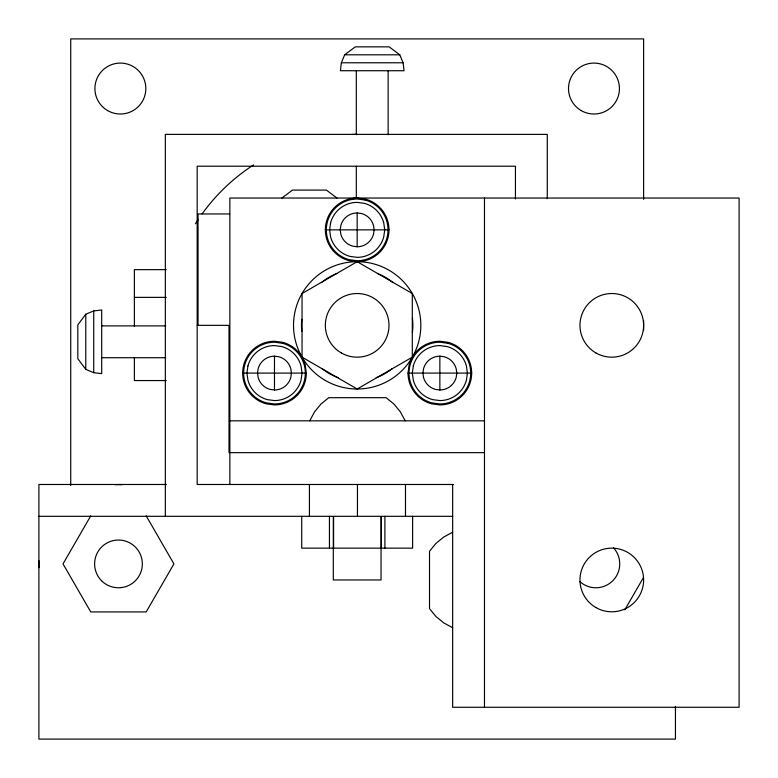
<?xml version="1.0" encoding="UTF-8"?>
<svg xmlns="http://www.w3.org/2000/svg" width="778" height="778" viewBox="0 0 778 778"><rect width="100%" height="100%" fill="white"/><g stroke="black" fill="none" stroke-linecap="round" stroke-linejoin="round"><path stroke-width="1.17" d="M356.305 134.788L356.305 70.73M388.134 134.788L388.134 70.73M341.348 62.775L340.394 70.73L404.054 70.73L403.092 62.775L399.785 54.81L389.175 46.855L355.274 46.855L344.664 54.81L341.348 62.775L403.092 62.775M408.032 373.09L409.121 364.853L412.301 357.17L412.301 293.52L357.17 261.69L348.933 260.611A31.83 31.83 0 0 1 357.17 198.04L365.407 199.119A31.83 31.83 0 0 1 357.17 261.69L302.049 293.52L302.049 357.17L305.229 364.853L306.308 373.09A31.83 31.83 0 0 1 274.478 404.91L266.241 403.831A31.83 31.83 0 0 1 274.478 341.26L282.725 342.339A31.83 31.83 0 0 1 302.049 357.17L357.17 389L412.301 357.17A31.83 31.83 0 0 1 439.862 341.26L448.099 342.339A31.83 31.83 0 0 1 439.862 404.91L431.625 403.831A31.83 31.83 0 0 1 408.032 373.09L471.692 373.09M309.712 420.83L314.506 411.912L320.935 404.093L328.763 397.684L386.141 397.684L393.979 404.093L400.407 411.912L405.192 420.83M90.744 515.872L63.018 563.894L90.744 611.926L146.196 611.926L173.922 563.894L146.196 515.872M624.812 609.835L643.494 577.471M85.775 314.234L77.819 324.854L77.819 358.755L85.775 369.365L93.73 372.672L101.694 373.625L101.694 309.975L93.73 310.928L85.775 314.234L85.775 369.365M281.869 198.04L292.479 190.085L326.381 190.085L336.991 198.04M452.65 532.22L443.742 537.015L435.923 543.443L429.514 551.271L429.514 608.649L435.923 616.487L443.742 622.915L452.65 627.7M351.646 198.837L357.17 198.04M344.664 54.81L399.785 54.81M229.646 213.95L198.04 213.95L198.04 325.35M325.35 229.86L389 229.86M166.21 269.645L134.38 269.645L134.38 326.303M134.38 297.371L166.21 297.371M197.174 325.35L229.004 325.35L229.004 452.65M101.694 325.885L165.753 325.885M101.694 357.715L165.753 357.715M242.658 373.09L306.308 373.09M166.21 380.559L134.38 380.559L134.38 357.647M229.86 420.83L484.48 420.83M229.86 452.65L484.48 452.65M166.453 484.48L38.9 484.48L38.9 739.1L675.45 739.1L675.45 706.366M453.496 484.48L197.174 484.48L197.174 166.21L515.444 166.21L515.444 199.012M38.9 516.31L452.699 516.31M357.17 212.958L361.546 213.532A16.902 16.902 0 0 1 373.498 225.484L374.121 229.86L373.498 234.236A16.902 16.902 0 0 1 357.17 246.772L352.794 246.188A16.902 16.902 0 0 1 340.842 234.236L340.219 229.86L340.842 225.484A16.902 16.902 0 0 1 357.17 212.958L357.17 246.772M439.862 356.178L444.238 356.762A16.902 16.902 0 0 1 456.19 368.714L456.812 373.09L456.19 377.466A16.902 16.902 0 0 1 439.862 389.992L435.486 389.418A16.902 16.902 0 0 1 423.533 377.466L422.911 373.09L423.533 368.714A16.902 16.902 0 0 1 439.862 356.178L439.862 389.992M274.478 356.178L278.855 356.762A16.902 16.902 0 0 1 290.816 368.714L291.439 373.09L290.816 377.466A16.902 16.902 0 0 1 274.478 389.992L270.112 389.418A16.902 16.902 0 0 1 258.15 377.466L257.528 373.09L258.15 368.714A16.902 16.902 0 0 1 274.478 356.178L274.478 389.992M643.62 199.314L643.62 38.9L70.73 38.9L70.73 485.56M643.62 320.487L643.62 330.203M547.274 198.643L547.274 134.38L165.344 134.38L165.344 516.31M484.48 198.04L484.48 707.27M452.65 484.48L452.65 707.27L739.1 707.27L739.1 198.04L229.86 198.04L229.86 484.48M412.622 516.31L412.622 548.14L301.718 548.14L301.718 516.31M405.484 484.48L405.484 516.31M384.896 516.31L384.896 548.14M381.327 516.611L381.327 548.14M381.045 516.611L381.045 548.14M381.045 548.441L381.045 579.96L333.305 579.96L333.305 548.441M357.452 484.48L357.452 516.31M356.305 166.21L356.305 198.04M333.587 516.611L333.587 548.14M333.305 516.611L333.305 548.14M329.444 516.31L329.444 548.14M309.43 484.48L309.43 516.31M93.73 310.928L93.73 372.672M613.472 547.77A23.875 23.875 0 0 1 612.753 580.777A23.875 23.875 0 0 1 579.746 581.497M38.978 567.629A79.57 79.57 0 0 1 38.978 560.734M115.018 484.694A79.57 79.57 0 0 1 121.913 484.694M412.398 318.076A55.695 55.695 0 0 1 412.398 332.614M392.044 368.782A55.695 55.695 0 0 1 376.212 377.69M338.138 377.69A55.695 55.695 0 0 1 322.306 368.782M301.806 331.399A55.695 55.695 0 0 1 301.806 319.291M321.363 282.686A55.695 55.695 0 0 1 336.991 273.428M377.349 273.428A55.695 55.695 0 0 1 392.987 282.686M195.453 223.792A190.96 190.96 0 0 1 198.03 219.795M202.105 213.901A190.96 190.96 0 0 1 253.609 164.897M352.453 134.438A190.96 190.96 0 0 1 357.17 134.38M247.929 365.971L246.918 373.09L247.929 380.199A27.493 27.493 0 0 0 267.369 399.639L274.478 400.573A27.493 27.493 0 0 0 301.037 380.199L302.049 373.09L301.037 365.971A27.493 27.493 0 0 0 281.597 346.531L274.478 345.597A27.493 27.493 0 0 0 247.929 365.971M330.621 222.751L329.609 229.86L330.621 236.979A27.493 27.493 0 0 0 350.061 256.419L357.17 257.353A27.493 27.493 0 0 0 383.719 236.979L384.74 229.86L383.719 222.751A27.493 27.493 0 0 0 364.289 203.311L357.17 202.377A27.493 27.493 0 0 0 330.621 222.751M413.312 365.971L412.301 373.09L413.312 380.199A27.493 27.493 0 0 0 432.753 399.639L439.862 400.573A27.493 27.493 0 0 0 466.411 380.199L467.422 373.09L466.411 365.971A27.493 27.493 0 0 0 446.98 346.531L439.862 345.597A27.493 27.493 0 0 0 413.312 365.971M365.164 200.043L357.17 198.993A30.877 30.877 0 0 0 349.186 259.687L357.17 260.737A30.877 30.877 0 0 0 365.164 200.043M447.856 343.263L439.862 342.213A30.877 30.877 0 0 0 431.868 402.907L439.862 403.957A30.877 30.877 0 0 0 447.856 343.263M282.472 343.263L274.478 342.213A30.877 30.877 0 0 0 266.494 402.907L274.478 403.957A30.877 30.877 0 0 0 282.472 343.263M595.88 607.53A31.83 31.83 0 0 0 643.62 579.96A31.83 31.83 0 0 0 595.88 552.399A31.83 31.83 0 0 0 595.88 607.53M595.88 352.911A31.83 31.83 0 0 0 643.62 325.35A31.83 31.83 0 0 0 595.88 297.779A31.83 31.83 0 0 0 595.88 352.911M341.26 352.911A31.83 31.83 0 0 0 389 325.35A31.83 31.83 0 0 0 341.26 297.779A31.83 31.83 0 0 0 341.26 352.911M325.35 380.471A63.65 63.65 0 0 0 420.83 325.35A63.65 63.65 0 0 0 325.35 270.219A63.65 63.65 0 0 0 325.35 380.471M107.646 110.602A25.46 25.46 0 0 0 145.836 88.546A25.46 25.46 0 0 0 107.646 66.5A25.46 25.46 0 0 0 107.646 110.602M581.234 110.602A25.46 25.46 0 0 0 619.434 88.546A25.46 25.46 0 0 0 581.234 66.5A25.46 25.46 0 0 0 581.234 110.602M101.587 580.777A23.875 23.875 0 0 0 141.528 570.08A23.875 23.875 0 0 0 112.295 540.846A23.875 23.875 0 0 0 101.587 580.777"/></g></svg>
